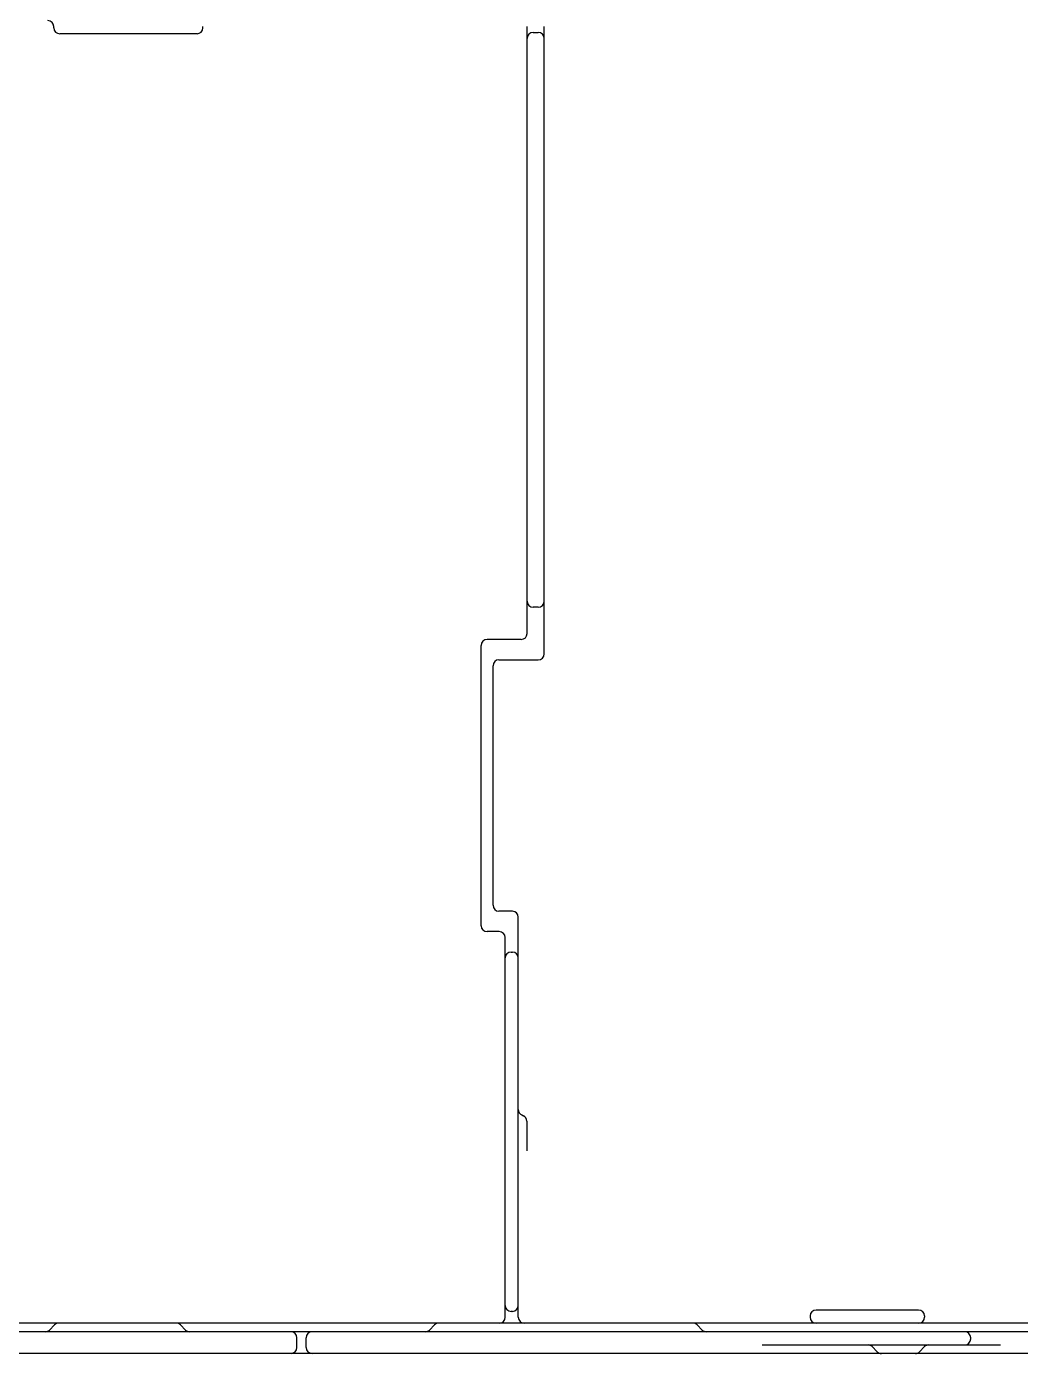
# Model space of a CAD drawing. Header units: millimetres. Extents: x 250 to 269997, y 125 to 199400.
# Drawn here: x 67279 to 142788, y 250 to 101068 of the extents above; entities that cross this region are included whole.
import ezdxf

# ---------------------------------------------------------------- set-up
doc = ezdxf.new("R2010")
doc.units = ezdxf.units.MM
doc.layers.add('L2_AMHS_Rail Center(P2L 7F Upper)', color=6, linetype='Continuous')

msp = doc.modelspace()

# ---------------------------------------------------------------- linework, layer by layer
at = {"layer": 'L2_AMHS_Rail Center(P2L 7F Upper)', "lineweight": 30}
for p, q in [((69348, 100968), (69348, 101068)), ((80680, 100968), (80680, 101068)), ((105306, 54950), (105306, 101068)), ((106606, 53400), (106606, 101068)), ((80230, 100518), (69798, 100518)), ((105756, 100618), (106156, 100618)), ((106156, 56950), (105756, 56950)), ((104856, 54500), (102267, 54500)), ((101817, 32750), (101817, 54050)), ((102717, 34300), (102717, 52500)), ((103167, 52950), (106156, 52950)), ((104191, 33850), (103167, 33850)), ((104641, 3000), (104641, 33400)), ((103191, 32300), (102267, 32300)), ((103641, 3000), (103641, 31850)), ((104091, 30750), (104191, 30750)), ((104901, 18370), (105031, 18309)), ((105291, 17901), (105291, 15636)), ((104191, 3450), (104091, 3450)), ((126809, 3100), (126809, 3000)), ((135047, 3550), (127259, 3550)), ((135497, 3100), (135497, 3000)), ((269957, 2550), (34817, 2550)), ((69022, 2032), (69409, 2418)), ((78974, 2418), (79359, 2032)), ((98271, 2418), (97886, 2032)), ((118618, 2032), (118231, 2418)), ((269957, 1900), (38617, 1900)), ((87821, 700), (87821, 1450)), ((88521, 700), (88521, 1450)), ((139008, 1349), (139008, 1450)), ((269957, 250), (33917, 250)), ((123177, 900), (141273, 900)), ((131525, 768), (131910, 382)), ((135509, 768), (135124, 382))]:
    msp.add_line(p, q, dxfattribs=at)
for centre, start, end in [((68898, 101068), 0, 90), ((69798, 100968), 180, 270), ((80230, 100968), 270, 0), ((105756, 100168), 90, 180), ((106156, 100168), 0, 90), ((105756, 57400), 180, 270), ((106156, 57400), 270, 0), ((102267, 54050), 90, 180), ((104856, 54950), 270, 0), ((103167, 52500), 90, 180), ((106156, 53400), 270, 0), ((103167, 34300), 180, 270), ((104191, 33400), 0, 90), ((102267, 32750), 180, 270), ((103191, 31850), 0, 90), ((104091, 30300), 90, 180), ((104191, 30300), 0, 90), ((105091, 18778), 180, 245), ((104841, 17901), 359.91136, 65), ((104091, 3900), 180, 270), ((104191, 3900), 270, 0), ((127259, 3100), 90, 180), ((135047, 3100), 0, 90), ((68704, 2350), 270, 314.99855), ((69727, 2100), 90, 134.99855), ((78655, 2100), 44.93981, 90), ((79677, 2350), 224.93981, 270), ((97568, 2350), 270, 315.06019), ((98590, 2100), 90, 135.06019), ((103191, 3000), 270, 0), ((105091, 3000), 180, 270), ((117913, 2100), 45.00145, 90), ((118936, 2350), 225.00145, 270), ((127259, 3000), 180, 270), ((135047, 3000), 270, 0), ((87371, 1450), 0, 90), ((88971, 1450), 90, 180), ((138558, 1450), 0, 90), ((138558, 1350), 270, 0), ((87371, 700), 270, 0), ((88971, 700), 180, 270), ((131206, 450), 44.93981, 90), ((132228, 700), 224.93981, 270), ((134806, 700), 270, 315.06019), ((135828, 450), 90, 135.06019)]:
    msp.add_arc(centre, 450, start, end, dxfattribs=at)

doc.saveas('drawing.dxf')
